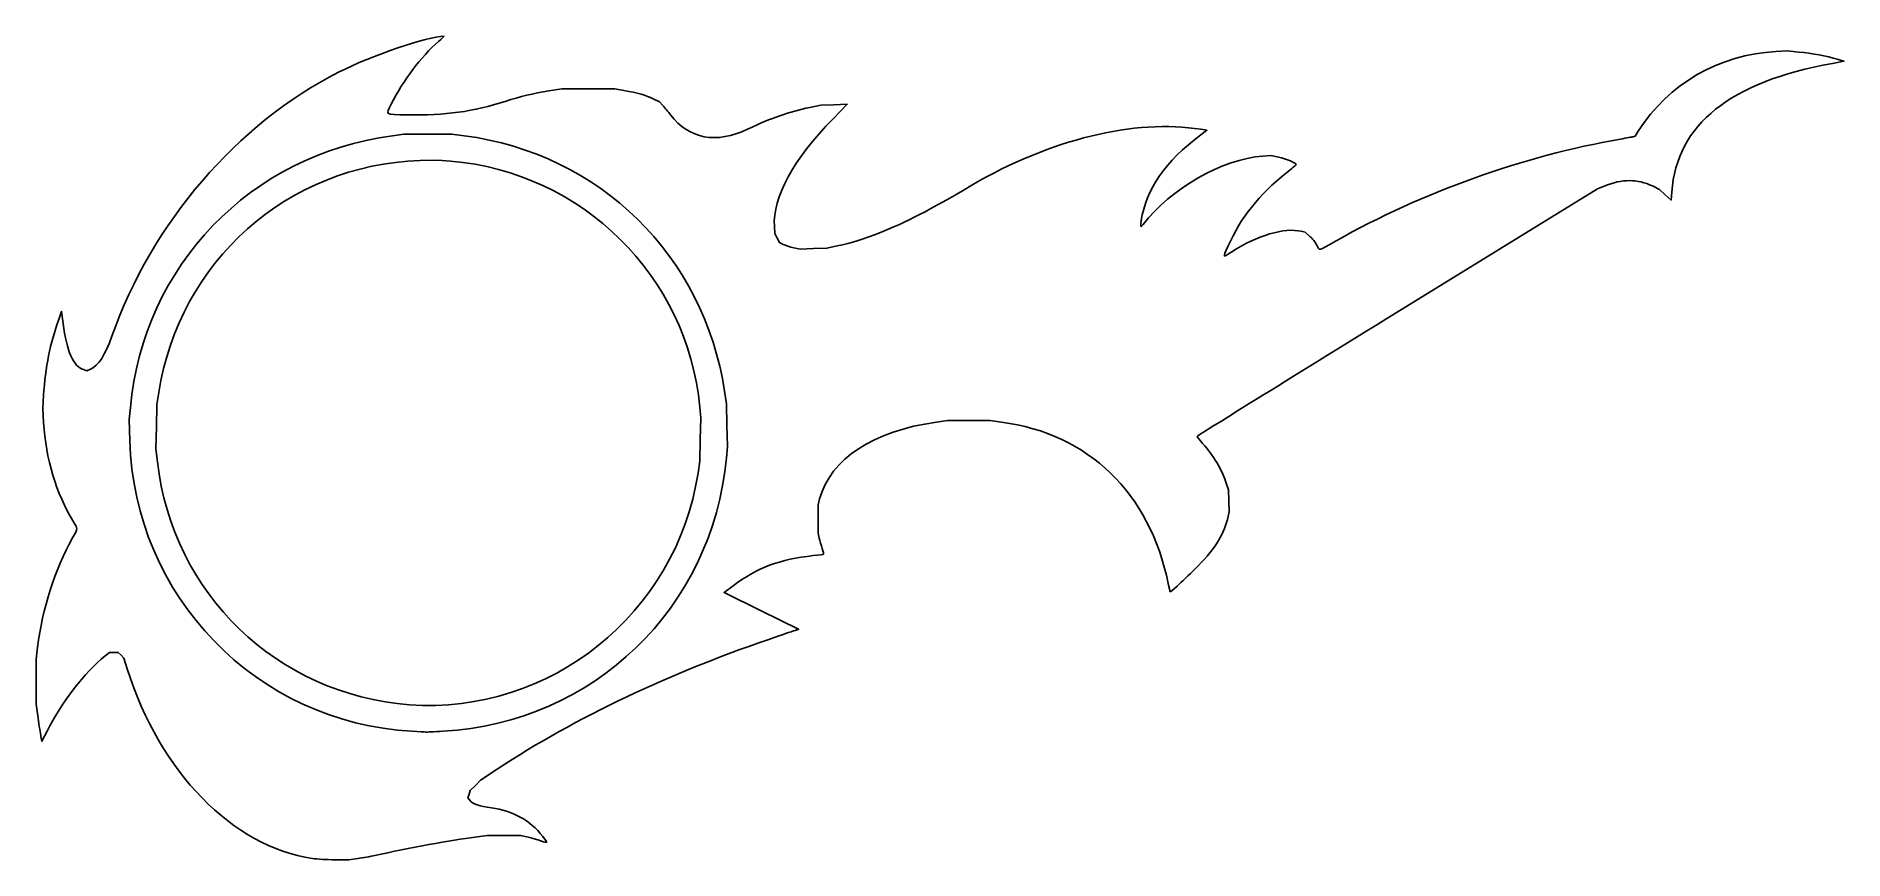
# Model space of a CAD drawing. Header units: millimetres. Extents: x 3.7 to 88.2, y 4.7 to 43.2.
import ezdxf

# ---------------------------------------------------------------- set-up
doc = ezdxf.new("R2010")
doc.units = ezdxf.units.MM
doc.layers.add('Layer_1', color=7, linetype='CONTINUOUS')

msp = doc.modelspace()

# ---------------------------------------------------------------- linework, layer by layer
at = {"layer": 'Layer_1', "color": 7}
for points in [[(22.786655, 43.175708), (22.786617, 43.175344)], [(86.115023, 42.432587), (85.562603, 42.483748), (85.038085, 42.456877)], [(87.674099, 41.904454), (88.212049, 42.002122), (87.901989, 42.096692)], [(31.192334, 40.635309), (30.777888, 40.70817), (29.534554, 40.707132), (28.291739, 40.706093), (27.690743, 40.613594)], [(33.019094, 39.930959), (32.856829, 40.113377), (32.563307, 40.253419)], [(40.971054, 39.317533), (41.635094, 39.99656), (41.013427, 39.972286), (40.39176, 39.948013), (39.888434, 39.843107)], [(20.376945, 38.520166), (20.915929, 38.591996), (22.034723, 38.593381), (23.153519, 38.594749)], [(23.153519, 38.594749), (23.722476, 38.520852)], [(58.160173, 38.567203), (58.440259, 38.775976), (58.160173, 38.821967)], [(78.604379, 38.732564), (78.45245, 38.49485), (78.359948, 38.474178)], [(22.498263, 37.386041), (21.66524, 37.360729)], [(23.095134, 37.335396), (22.498263, 37.386041)], [(61.791987, 37.522814), (61.444721, 37.593096), (61.050432, 37.567265)], [(67.339438, 30.275709), (76.694927, 36.043307), (77.011189, 36.169914)], [(79.262727, 36.17303), (79.59449, 36.014383), (79.868375, 35.76375), (80.141744, 35.513121), (80.170173, 35.889841)], [(38.64459, 33.441411), (38.461656, 33.529779), (38.354687, 33.741134), (38.247714, 33.95249), (38.226522, 34.28942)], [(63.250812, 33.819169), (63.041523, 34.007273), (62.856003, 34.054297)], [(41.158645, 33.369591), (40.682189, 33.265724), (40.060522, 33.244013), (39.438855, 33.222822), (39.132933, 33.287934)], [(4.986691, 29.74207), (4.915894, 30.308445), (4.779469, 29.93534)], [(6.269299, 27.616107), (6.0998, 27.539623), (5.936503, 27.588717)], [(4.07202, 26.399127), (4.034296, 25.770742), (4.073053, 25.11807)], [(9.453597, 26.516948), (9.367297, 25.957295), (9.346109, 24.921182), (9.324921, 23.885588), (9.391583, 23.287692)], [(35.897431, 26.578962), (35.985279, 25.999152), (36.008548, 24.998697), (36.031783, 23.998243), (35.983208, 23.46546)], [(8.103289, 24.282294), (8.079002, 25.259493), (8.129128, 25.815532)], [(34.657715, 22.745608), (34.744528, 23.305262), (34.76572, 24.324321), (34.787431, 25.343377), (34.740407, 25.836886)], [(45.799689, 25.13512), (46.318005, 25.206431), (47.312257, 25.206085), (48.307029, 25.205738), (48.838777, 25.13546)], [(59.397811, 20.590004), (59.485143, 20.940889), (59.46551, 21.460237), (59.445357, 21.979581), (59.313581, 22.373355)], [(40.322503, 19.72047), (40.267207, 19.94888), (40.268246, 20.611888), (40.269284, 21.274893), (40.343182, 21.544127)], [(39.293107, 15.434966), (39.355636, 15.45872), (37.616725, 16.316546), (35.877818, 17.174375), (36.293812, 17.48805)], [(3.794001, 14.622082), (3.724237, 14.063976), (3.726315, 13.007194), (3.727873, 11.950932), (3.815206, 11.305493)], [(6.94421, 14.213322), (7.144715, 14.375067), (7.352454, 14.375067), (7.559676, 14.375067), (7.694035, 14.240192), (7.827876, 14.105317), (7.983939, 13.608192)], [(3.949565, 10.440946), (3.99659, 10.221321), (4.234818, 10.693643)], [(22.739071, 10.688476), (22.739071, 10.688823)], [(23.988633, 7.463369), (23.904918, 7.576024), (23.956077, 7.745522), (24.00672, 7.915021), (24.252183, 8.160481), (24.497646, 8.405944), (25.275375, 8.91961)], [(24.229962, 5.739444), (24.810288, 5.81179), (25.597319, 5.81179), (26.384867, 5.81179), (26.712495, 5.739444)], [(16.635597, 4.74311), (16.636636, 4.74311)], [(17.682566, 4.683684), (18.345574, 4.679563), (18.760018, 4.738474)]]:
    msp.add_lwpolyline(points, dxfattribs=at)
for points in [[(22.786617, 43.175344), (22.036519, 43.175344), (19.419191, 42.280457), (17.857208, 41.489661)], [(22.523106, 42.927145), (22.678039, 43.063897), (22.796641, 43.175708), (22.786655, 43.175708)], [(20.335645, 40.027066), (20.874557, 41.101632), (21.71029, 42.209707), (22.523106, 42.927145)], [(85.038085, 42.456877), (82.390633, 42.322882), (80.024775, 40.953606), (78.604379, 38.732564)], [(87.901989, 42.096692), (87.417926, 42.245016), (86.718906, 42.376688), (86.115023, 42.432587)], [(17.857208, 41.489661), (13.114313, 39.088445), (9.125335, 34.44183), (7.262002, 29.148309)], [(80.170173, 35.889841), (80.408735, 39.049996), (82.887017, 41.036513), (87.674099, 41.904454)], [(27.690743, 40.613594), (26.927954, 40.496053), (26.370366, 40.362816), (25.639191, 40.124219)], [(32.563307, 40.253419), (32.240591, 40.407796), (31.825352, 40.523824), (31.192334, 40.635309)], [(21.074617, 39.494799), (19.974243, 39.514502), (20.050842, 39.459182), (20.335645, 40.027066)], [(25.639191, 40.124219), (24.192506, 39.652143), (22.822931, 39.463462), (21.074617, 39.494799)], [(33.374625, 39.499979), (33.268404, 39.636693), (33.108358, 39.830735), (33.019094, 39.930959)], [(39.888434, 39.843107), (38.898544, 39.636264), (38.1201, 39.364221), (36.973368, 38.825083)], [(36.973368, 38.825083), (35.500083, 38.132417), (34.255929, 38.365626), (33.374625, 39.499979)], [(38.226522, 34.28942), (38.142542, 35.635496), (39.119484, 37.425166), (40.971054, 39.317533)], [(58.160173, 38.821967), (55.095353, 39.323874), (51.086257, 38.3452), (47.457479, 36.209724)], [(8.129128, 25.815532), (8.73044, 32.444284), (13.738877, 37.639448), (20.376945, 38.520166)], [(23.722476, 38.520852), (30.074568, 37.694674), (34.937659, 32.924594), (35.897431, 26.578962)], [(55.377915, 34.556598), (55.577169, 35.990789), (56.515634, 37.343502), (58.160173, 38.567203)], [(77.770321, 38.366689), (73.22795, 37.571327), (68.499924, 35.877998), (64.476576, 33.605747)], [(78.359948, 38.474178), (78.309168, 38.462993), (78.043822, 38.414606), (77.770321, 38.366689)], [(21.66524, 37.360729), (15.495933, 37.173107), (10.397519, 32.645556), (9.453597, 26.516948)], [(34.740407, 25.836886), (34.157086, 31.977565), (29.257795, 36.814975), (23.095134, 37.335396)], [(61.050432, 37.567265), (59.188986, 37.445326), (56.726574, 36.038144), (55.462664, 34.37418)], [(62.616741, 37.171417), (62.642538, 37.236637), (62.133242, 37.453664), (61.791987, 37.522814)], [(59.425211, 33.348915), (60.029554, 34.703281), (60.866372, 35.753127), (62.168707, 36.791595)], [(62.168707, 36.791595), (62.408021, 36.98242), (62.609504, 37.153099), (62.616741, 37.171417)], [(77.011189, 36.169914), (77.851739, 36.506529), (78.561321, 36.507723), (79.262727, 36.17303)], [(47.457479, 36.209724), (45.454593, 35.031062), (44.363046, 34.46734), (43.189011, 34.004178)], [(43.189011, 34.004178), (42.407405, 33.695828), (41.84083, 33.518542), (41.158645, 33.369591)], [(55.462664, 34.37418), (55.342745, 34.216319), (55.333426, 34.236278), (55.377915, 34.556598)], [(62.856003, 34.054297), (62.085298, 34.248363), (60.76477, 33.858713), (59.600392, 33.093632)], [(63.585159, 33.409893), (63.516632, 33.531313), (63.366036, 33.715569), (63.250812, 33.819169)], [(39.132933, 33.287934), (38.964764, 33.323707), (38.745081, 33.39276), (38.64459, 33.441411)], [(59.600392, 33.093632), (59.168833, 32.810072), (59.178425, 32.795855), (59.425211, 33.348915)], [(64.476576, 33.605747), (63.605436, 33.113764), (63.736021, 33.142581), (63.585159, 33.409893)], [(4.779469, 29.93534), (4.384595, 28.855549), (4.14825, 27.672981), (4.07202, 26.399127)], [(5.936503, 27.588717), (5.469485, 27.728641), (5.145829, 28.46288), (4.986691, 29.74207)], [(57.98343, 24.474519), (57.983759, 24.492559), (62.193968, 27.10332), (67.339438, 30.275709)], [(7.262002, 29.148309), (6.95512, 28.276507), (6.633846, 27.780494), (6.269299, 27.616107)], [(4.073053, 25.11807), (4.173888, 23.413519), (4.652373, 21.817278), (5.463147, 20.481667)], [(40.343182, 21.544127), (40.861211, 23.424323), (42.841485, 24.727641), (45.799689, 25.13512)], [(48.838777, 25.13546), (52.916542, 24.596395), (55.769109, 21.834955), (56.636741, 17.58709)], [(21.286965, 10.689858), (14.032634, 11.08556), (8.285671, 17.010517), (8.103289, 24.282294)], [(58.242332, 24.143271), (58.099721, 24.307558), (57.983098, 24.456444), (57.98343, 24.474519)], [(59.313581, 22.373355), (59.113489, 22.969866), (58.774004, 23.530794), (58.242332, 24.143271)], [(9.391583, 23.287692), (10.079257, 17.121524), (14.991818, 12.386254), (21.17483, 11.930259)], [(35.983208, 23.46546), (35.341745, 16.451213), (29.771852, 11.077731), (22.739071, 10.688476)], [(21.17483, 11.930259), (27.736211, 11.446355), (33.64146, 16.183371), (34.657715, 22.745608)], [(5.463147, 20.481667), (5.683436, 20.118808), (5.688119, 20.206802), (5.423873, 19.727707)], [(57.889892, 18.282138), (58.732157, 19.098125), (59.20702, 19.825068), (59.397811, 20.590004)], [(5.423873, 19.727707), (4.58778, 18.211839), (4.021885, 16.439769), (3.794001, 14.622082)], [(40.460993, 19.231095), (40.414949, 19.375001), (40.352905, 19.595121), (40.322503, 19.72047)], [(36.293812, 17.48805), (37.40055, 18.321745), (38.495823, 18.733909), (40.039313, 18.89778)], [(40.039313, 18.89778), (40.301415, 18.92562), (40.522206, 18.952872), (40.53024, 18.958758)], [(40.53024, 18.958758), (40.538273, 18.96461), (40.50704, 19.087196), (40.460993, 19.231095)], [(57.059972, 17.477537), (57.239364, 17.651697), (57.612863, 18.013752), (57.889892, 18.282138)], [(56.636741, 17.58709), (56.674007, 17.404755), (56.711459, 17.234308), (56.719424, 17.208303)], [(56.719424, 17.208303), (56.727422, 17.182298), (56.880584, 17.303378), (57.059972, 17.477537)], [(38.438896, 15.145059), (38.874503, 15.29177), (39.25893, 15.422154), (39.293107, 15.434966)], [(25.275375, 8.91961), (28.947802, 11.345318), (33.377811, 13.440536), (38.438896, 15.145059)], [(4.234818, 10.693643), (4.910844, 12.035598), (6.005716, 13.457915), (6.94421, 14.213322)], [(7.983939, 13.608192), (9.495354, 8.788973), (12.914027, 5.286102), (16.635597, 4.74311)], [(3.815206, 11.305493), (3.863167, 10.950616), (3.923674, 10.561642), (3.949565, 10.440946)], [(21.930853, 10.652651), (21.896666, 10.655768), (21.607067, 10.672389), (21.286965, 10.689858)], [(22.739071, 10.688823), (22.328819, 10.666107), (21.965016, 10.649881), (21.930853, 10.652651)], [(25.003557, 7.108353), (24.4533, 7.179812), (24.109702, 7.299881), (23.988633, 7.463369)], [(27.400308, 5.775619), (26.794341, 6.537147), (26.000364, 6.978911), (25.003557, 7.108353)], [(19.558418, 4.883166), (21.104763, 5.227749), (23.184519, 5.60889), (24.229962, 5.739444)], [(26.712495, 5.739444), (26.89262, 5.69954), (27.161904, 5.622149), (27.311424, 5.567878)], [(27.311424, 5.567878), (27.657549, 5.442241), (27.660383, 5.448779), (27.400308, 5.775619)], [(16.636636, 4.74311), (16.848041, 4.712396), (17.318255, 4.685758), (17.682566, 4.683684)], [(18.760018, 4.738474), (18.987938, 4.770919), (19.347062, 4.83608), (19.558418, 4.883166)]]:
    msp.add_open_spline(points, degree=3, dxfattribs=at)

doc.saveas('drawing.dxf')
